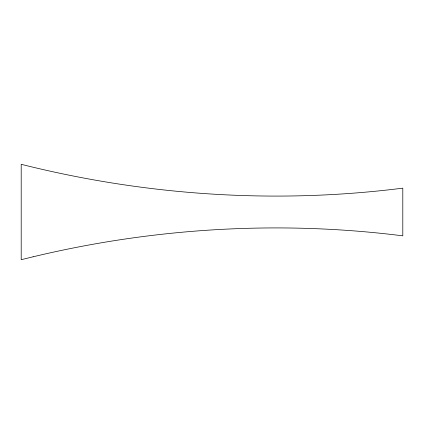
<?xml version="1.0" encoding="UTF-8"?>
<svg xmlns="http://www.w3.org/2000/svg" width="424" height="424" viewBox="0 0 424 424"><rect width="100%" height="100%" fill="white"/><g stroke="black" fill="none" stroke-linecap="round" stroke-linejoin="round"><path stroke-width="0.64" d="M33.125 256.79L21.2 259.7L21.2 164.3C145.496 195.591 275.579 204.267 402.8 188.15L402.8 235.85C279.644 220.268 153.79 227.847 33.125 256.79"/></g></svg>
